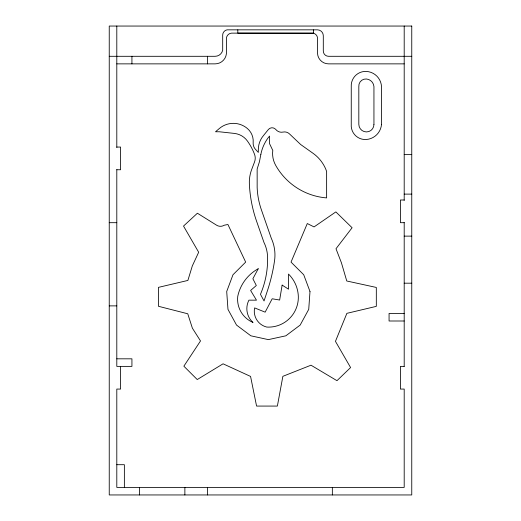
<?xml version="1.0" encoding="UTF-8"?>
<svg xmlns="http://www.w3.org/2000/svg" width="521" height="521" viewBox="0 0 521 521"><rect width="100%" height="100%" fill="white"/><g stroke="black" fill="none" stroke-linecap="round" stroke-linejoin="round"><path stroke-width="0.78" d="M313.44 33.142L237.81 33.142L237.81 29.834M109.241 56.301L215.121 56.301A7.756 7.756 0 0 0 222.688 50.257L222.688 35.128A5.386 5.386 0 0 1 227.104 29.834L317.523 29.834A5.92 5.92 0 0 1 323.3 35.747L323.3 50.876A5.269 5.269 0 0 0 328.569 56.301L411.759 56.301M116.802 63.862L215.121 63.862A11.345 11.345 0 0 0 226.401 53.78L226.401 38.658A5.536 5.536 0 0 1 231.565 33.136L313.44 33.24A5.301 5.301 0 0 1 317.523 38.398L317.523 53.526A11.065 11.065 0 0 0 328.569 63.862L404.198 63.862M116.802 147.059L120.585 147.059L120.585 169.748L116.802 169.748M404.198 154.62L411.759 154.62M404.198 194.112L411.759 194.112M404.198 199.999L400.415 199.999L400.415 222.688L404.198 222.688M109.241 222.688L116.802 222.688M404.198 236.13L411.759 236.13M404.198 283.19L411.759 283.19M109.241 305.879L116.802 305.879M404.198 313.44L389.07 313.44L389.07 321.001L404.198 321.001M116.802 358.819L131.93 358.819L131.93 366.38L116.802 366.38L116.802 169.494M404.198 366.38L400.415 366.38L400.415 389.07L404.198 389.07L404.198 487.389L116.802 487.389L116.802 389.07L120.585 389.07L120.585 366.38M116.802 464.699L124.369 464.699L124.369 487.389M404.198 26.05L404.198 200.442M404.198 222.389L404.198 366.452M332.346 487.389L332.346 494.95M313.44 29.834L313.44 33.24M207.56 56.301L207.56 63.862M207.56 487.389L207.56 494.95M184.87 487.389L184.87 494.95M139.491 487.389L139.491 494.95M131.93 56.301L131.93 63.862M116.802 26.05L116.802 147.554M309.995 291.513L308.732 309.363L300.168 325.078L285.84 335.811L268.348 339.62L250.861 335.811L236.534 325.078L227.97 309.363L226.707 291.513L232.985 274.749L245.665 262.109L227.918 224.486L224.212 225.235A7.144 7.144 0 0 1 216.645 225.235L197.4 213.226L183.522 226.062L198.67 252.249L192.301 265.97L187.886 280.435L158.436 287.371L158.436 306.276L187.749 313.779L192.386 328.178L200.513 340.936L183.861 366.191L197.238 379.555L223.073 363.814L250.568 376.429L256.573 406.074L277.374 406.074L282.87 376.325L310.998 365.201L336.983 380.682L350.587 367.552L335.452 341.353L346.882 313.342L376.318 306.361L376.318 287.449L346.765 280.995L341.444 262.851L335.993 248.745L352.098 227.742L335.856 211.897L314.059 226.915L307.292 223.542L291.037 262.109L303.717 274.749L309.995 291.513M282.135 285.104L279.653 300.024L272.19 298.787L265.137 312.164L254.626 307.898A16.301 16.301 0 0 0 266.759 327.071A29.821 29.821 0 0 0 298.194 294.345A33.155 33.155 0 0 0 288.504 274.053L288.504 289.175L282.135 285.104M260.858 154.366L259.425 161.79L257.153 168.999L257.153 187.417A76.574 76.574 0 0 0 261.353 209.716L271.298 238.286A40.026 40.026 0 0 1 274.541 260.741A173.903 173.903 0 0 1 267.605 290.184L264.049 300.962L260.461 294.306A89.176 89.176 0 0 0 267.592 257.166A35.115 35.115 0 0 0 263.978 242.48L256.521 221.054A130.908 130.908 0 0 1 249.37 183.92A35.988 35.988 0 0 1 251.877 168.999L254.548 161.927A10.713 10.713 0 0 0 254.548 154.366A58.176 58.176 0 0 0 247.416 141.022A18.463 18.463 0 0 0 234.346 133.415L219.308 131.767L215.531 131.767L219.308 128.537A21.635 21.635 0 0 1 247.416 128.537A16.581 16.581 0 0 1 253.167 142.526A9.007 9.007 0 0 0 255.759 149.631L258.325 152.412L258.325 149.631A21.791 21.791 0 0 1 263.574 135.447L268.328 129.566A4.858 4.858 0 0 1 275.889 129.566A7.209 7.209 0 0 0 283.02 132.08A7.17 7.17 0 0 1 289.709 134.118L300.682 144.532L313.017 153.278A37.095 37.095 0 0 1 326.628 171.435L326.628 197.908A64.285 64.285 0 0 1 275.661 165.3A24.005 24.005 0 0 1 272.789 150.445L269.526 143.627L269.526 136.059A40.638 40.638 0 0 0 260.858 154.366M258.214 268.758L252.88 278.774L256.325 285.508L250.608 290.457L256.475 300.161L248.914 300.161A18.482 18.482 0 0 0 253.037 322.473A25.21 25.21 0 0 1 237.745 296.371A41.12 41.12 0 0 1 258.214 268.758M411.759 26.05L109.241 26.05L109.241 494.95L411.759 494.95L411.759 26.05M381.509 124.369L381.509 86.551A16.053 16.053 0 0 0 366.38 71.429A14.347 14.347 0 0 0 351.252 86.551L351.252 124.369A14.067 14.067 0 0 0 366.38 139.491A16.464 16.464 0 0 0 381.509 124.369M373.941 124.369L373.941 86.551A8.245 8.245 0 0 0 366.38 78.99A7.027 7.027 0 0 0 358.819 86.551L358.819 124.369A7.659 7.659 0 0 0 366.38 131.93A7.47 7.47 0 0 0 373.941 124.369"/></g></svg>
